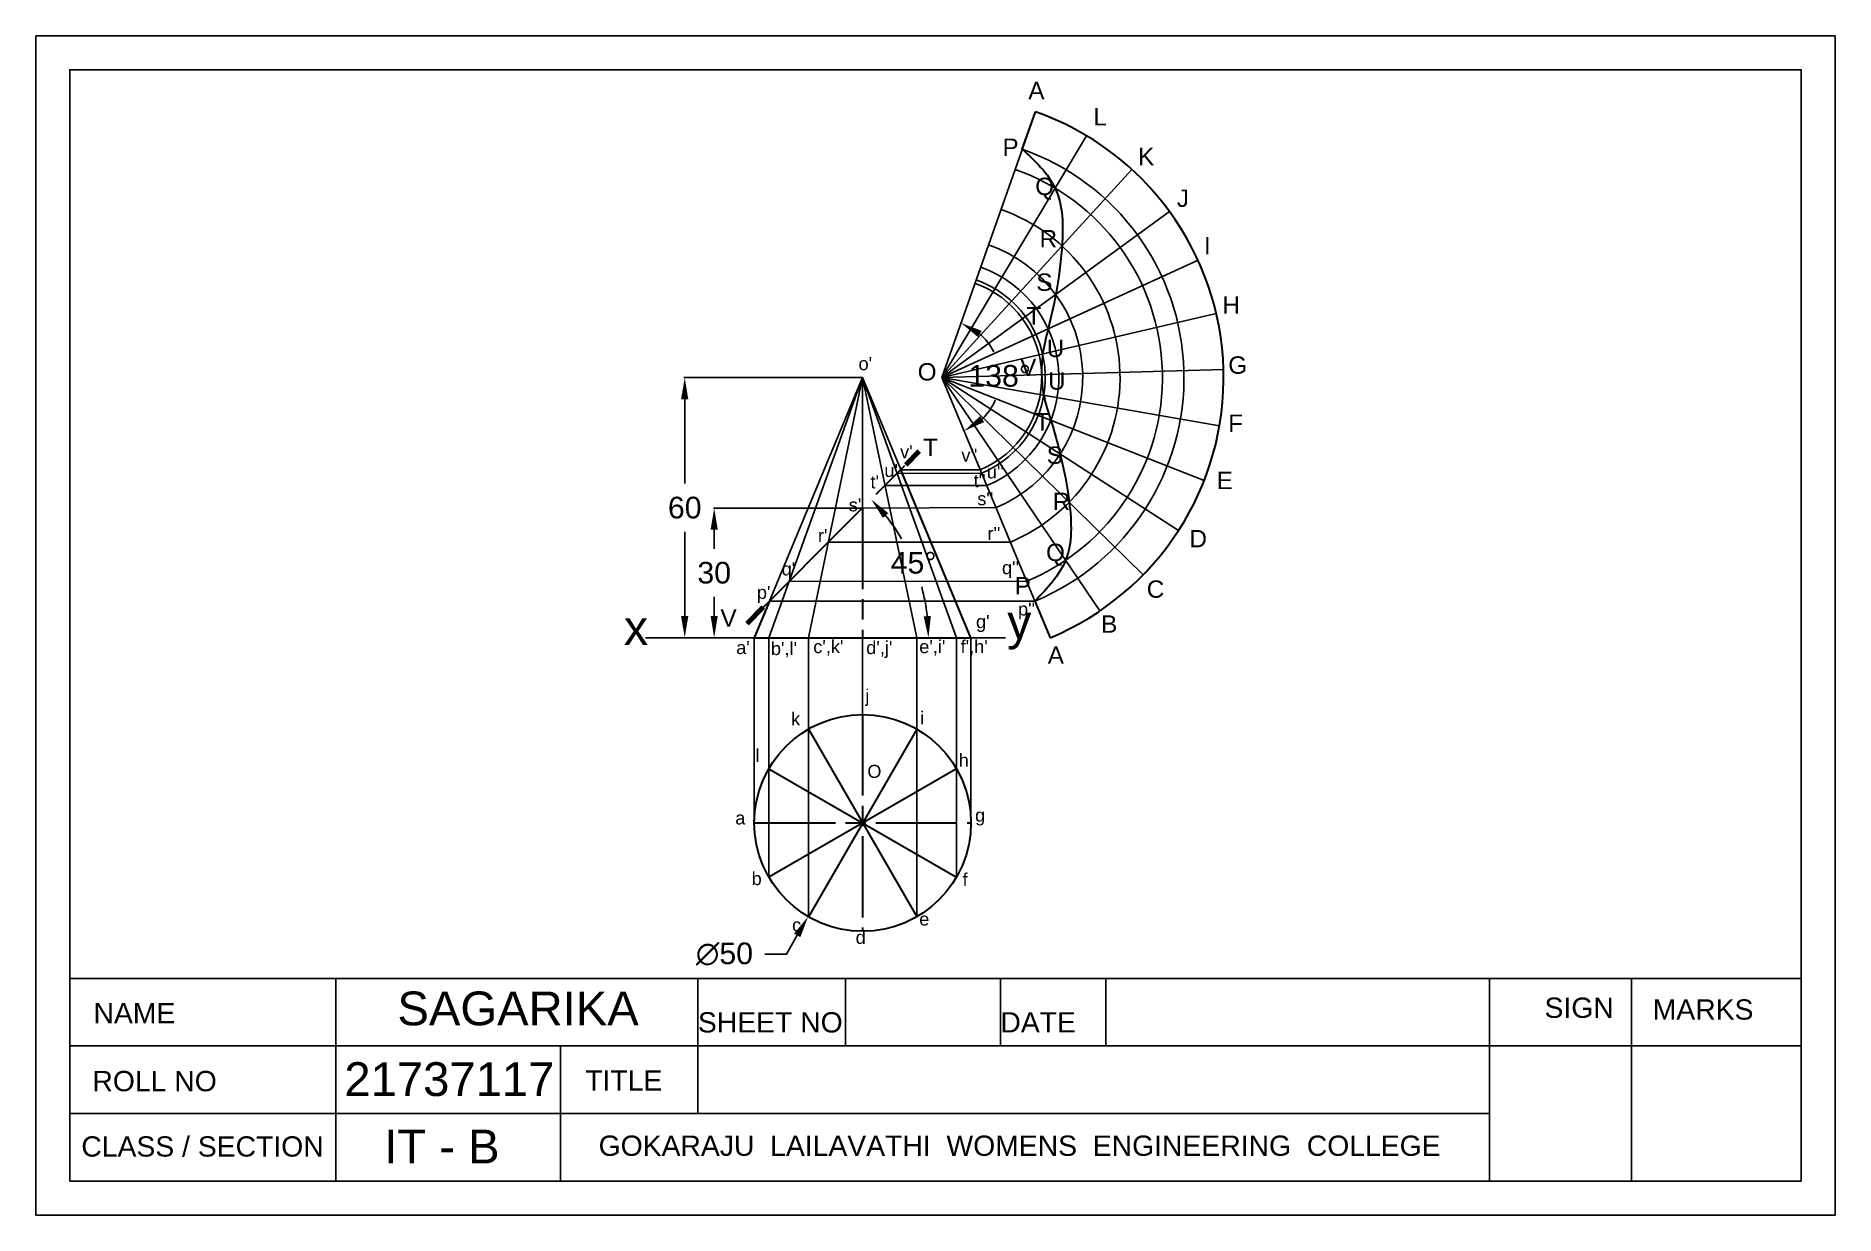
# Model space of a CAD drawing. Header units: millimetres. Extents: x 0 to 266, y 0 to 174.
import ezdxf

# ---------------------------------------------------------------- set-up
doc = ezdxf.new("R2010")
doc.units = ezdxf.units.MM
doc.header["$MEASUREMENT"] = 0
doc.header["$PDMODE"] = 35
doc.linetypes.add('ACAD_ISO08W100', pattern=[36, 24, -3, 6, -3])
doc.styles.get("Standard").update_dxf_attribs({"font": 'arial.ttf'})
doc.dimstyles.get("Standard").update_dxf_attribs({"dimtxt": 5, "dimasz": 5, "dimexe": 0.18, "dimexo": 0.0625, "dimgap": 3, "dimtad": 0, "dimtih": 1, "dimtoh": 1, "dimdec": 0, "dimzin": 0, "dimdsep": 46, "dimtxsty": 'Standard', "dimcen": 0.09, "dimadec": 0, "dimazin": 0, "dimtfac": 1, "dimtdec": 0, "dimtofl": 0, "dimtmove": 0, "dimatfit": 3, "dimfxl": 1, "dimtolj": 1, "dimtzin": 0, "dimarcsym": 0})

# ---------------------------------------------------------------- blocks, each defined once
blk = doc.blocks.new('*D6')
at = {"color": 0, "lineweight": -2, "transparency": 16777216}
for p, q in [((122.27, 123.86), (95.87, 123.86)), ((95.99, 120.66), (95.99, 108.18)), ((95.99, 88.59), (95.99, 101.06)), ((122.27, 85.39), (95.87, 85.39))]:
    blk.add_line(p, q, dxfattribs=at)
at = {"color": 0, "transparency": 16777216}
for points in [[(95.45, 120.66), (96.52, 120.66), (95.99, 123.86)], [(95.45, 88.59), (96.52, 88.59), (95.99, 85.39)]]:
    blk.add_solid(points, dxfattribs=at)
at = {"layer": 'Defpoints', "color": 0, "transparency": 16777216}
for p in [(122.31, 123.86), (95.99, 85.39), (122.31, 85.39)]:
    blk.add_point(p, dxfattribs=at)
at = {"color": 0, "transparency": 16777216, "insert": (95.99, 104.62), "char_height": 3.206, "attachment_point": 5}
blk.add_mtext('\\A1;60', dxfattribs=at)
blk = doc.blocks.new('*D7')
at = {"color": 0, "lineweight": -2, "transparency": 16777216}
for p, q in [((122.27, 104.58), (100.23, 104.58)), ((100.35, 101.38), (100.35, 98.55)), ((100.35, 88.59), (100.35, 91.42)), ((122.27, 85.39), (100.23, 85.39))]:
    blk.add_line(p, q, dxfattribs=at)
at = {"color": 0, "transparency": 16777216}
for points in [[(99.82, 101.38), (100.88, 101.38), (100.35, 104.58)], [(99.82, 88.59), (100.88, 88.59), (100.35, 85.39)]]:
    blk.add_solid(points, dxfattribs=at)
at = {"layer": 'Defpoints', "color": 0, "transparency": 16777216}
for p in [(122.31, 104.58), (100.35, 85.39), (122.31, 85.39)]:
    blk.add_point(p, dxfattribs=at)
at = {"color": 0, "transparency": 16777216, "insert": (100.35, 94.99), "char_height": 3.206, "attachment_point": 5}
blk.add_mtext('\\A1;30', dxfattribs=at)
blk = doc.blocks.new('*D8')
at = {"color": 0, "lineweight": -2, "transparency": 16777216}
for p, q in [((122.25, 58), (122.37, 58)), ((122.31, 57.94), (122.31, 58.06)), ((111.03, 38.6), (112.64, 41.37)), ((107.82, 38.6), (111.03, 38.6))]:
    blk.add_line(p, q, dxfattribs=at)
at = {"color": 0, "transparency": 16777216}
blk.add_solid([(112.18, 41.64), (113.1, 41.1), (114.25, 44.14)], dxfattribs=at)
at = {"layer": 'Defpoints', "color": 0, "transparency": 16777216}
for p in [(130.37, 71.86), (114.25, 44.14)]:
    blk.add_point(p, dxfattribs=at)
at = {"color": 0, "transparency": 16777216, "insert": (101.87, 38.6), "char_height": 3.206, "attachment_point": 5}
blk.add_mtext('\\A1;∅50', dxfattribs=at)
blk = doc.blocks.new('*D9')
at = {"color": 0, "lineweight": -2, "transparency": 16777216}
for start, end in [(26.3746, 49.0254), (314.2052, 337.1785)]:
    blk.add_arc((134.04, 123.87), 8.56, start, end, dxfattribs=at)
at = {"color": 0, "transparency": 16777216}
for points in [[(139.38, 129.87), (139.92, 130.79), (136.88, 131.94)], [(140.3, 117.29), (139.71, 118.18), (137.33, 115.97)]]:
    blk.add_solid(points, dxfattribs=at)
at = {"layer": 'Defpoints', "color": 0, "transparency": 16777216}
for p in [(147.88, 163.19), (134.04, 123.88), (134.04, 123.87), (142.01, 120.75), (150.07, 85.39)]:
    blk.add_point(p, dxfattribs=at)
at = {"color": 0, "transparency": 16777216, "insert": (142.59, 124.11), "char_height": 3.206, "attachment_point": 5}
blk.add_mtext('\\A1;138°', dxfattribs=at)
blk = doc.blocks.new('*D10')
at = {"color": 0, "lineweight": -2, "transparency": 16777216}
for start, end in [(30.3636, 38.6495), (6.3505, 15.063)]:
    blk.add_arc((103.11, 85.39), 28.94, start, end, dxfattribs=at)
at = {"color": 0, "transparency": 16777216}
for points in [[(125.32, 103.11), (126.11, 103.82), (123.58, 105.85)], [(132.41, 88.62), (131.34, 88.56), (132.05, 85.39)]]:
    blk.add_solid(points, dxfattribs=at)
at = {"layer": 'Defpoints', "color": 0, "transparency": 16777216}
for p in [(130.69, 112.97), (131.07, 92.88), (90.18, 85.39), (105.24, 87.51), (143.44, 85.39)]:
    blk.add_point(p, dxfattribs=at)
at = {"color": 0, "transparency": 16777216, "insert": (129.85, 96.46), "char_height": 3.206, "attachment_point": 5}
blk.add_mtext('\\A1;45°', dxfattribs=at)
blk = doc.blocks.new('GOKARAJU3')
for p, q in [((5, 169.4), (5, 5)), ((261.19, 169.4), (5, 169.4)), ((261.19, 5), (261.19, 169.4)), ((5, 35), (261.19, 35)), ((44.39, 35), (44.39, 5)), ((97.94, 25), (97.94, 35)), ((119.76, 35), (119.76, 25)), ((142.7, 35), (142.7, 25)), ((158.32, 35), (158.32, 25)), ((215.08, 35), (215.08, 5)), ((236.07, 35), (236.07, 5)), ((5, 25), (261.19, 25)), ((77.59, 25), (77.59, 5)), ((97.94, 25), (97.94, 15)), ((5, 15), (215.08, 15)), ((5, 5), (261.19, 5))]:
    blk.add_line(p, q)
blk.add_lwpolyline([(0, 174.4), (0, 0), (266.19, 0), (266.19, 174.4)], close=True)
at = {"char_height": 3}
for s, width, insert, attachment_point in [('SIGN', 10.7612, (223.21, 32.16), 1), ('MARKS', 16.273, (239.22, 31.9), 1), ('NAME', 15.9424, (8.51, 31.36), 1), ('SHEET NO', 21.0026, (97.94, 30), 1), ('DATE', 14.9315, (142.7, 30), 1), ('ROLL NO', 20.6744, (8.35, 21.31), 1), ('TITLE', 14.1732, (81.27, 21.41), 1), ('CLASS / SECTION', 35.77, (6.71, 11.64), 1), ('GOKARAJU  LAILAVATHI  WOMENS  ENGINEERING  COLLEGE', 147.5066, (145.54, 10.23), 5)]:
    blk.add_mtext_dynamic_manual_height_columns(s, width=width, gutter_width=15, heights=[0], dxfattribs=dict(at, insert=insert, attachment_point=attachment_point))

msp = doc.modelspace()

# ---------------------------------------------------------------- linework, layer by layer
for p, q in [((147.88, 163.19), (134.04, 123.88)), ((155.44, 159.65), (134.04, 123.88)), ((162.14, 154.66), (134.04, 123.87)), ((167.72, 148.44), (134.04, 123.88)), ((171.94, 141.24), (134.05, 123.88)), ((174.64, 133.33), (134.04, 123.87)), ((106.28, 85.39), (122.31, 123.86)), ((108.43, 85.39), (122.31, 123.86)), ((114.29, 85.39), (122.31, 123.86)), ((122.31, 104.58), (122.31, 123.86)), ((130.33, 85.39), (122.31, 123.86)), ((136.19, 85.39), (122.31, 123.86)), ((138.34, 85.39), (122.31, 123.86)), ((175.71, 125.05), (134.04, 123.87)), ((150.07, 85.39), (134.04, 123.87)), ((175.11, 116.72), (134.04, 123.87)), ((172.86, 108.67), (134.04, 123.87)), ((169.05, 101.24), (134.05, 123.88)), ((163.83, 94.71), (134.05, 123.88)), ((157.42, 89.36), (134.05, 123.88)), ((127.42, 109.7), (139.93, 109.73)), ((127.98, 110.25), (139.72, 110.23)), ((125.63, 107.91), (140.69, 107.89)), ((122.31, 104.58), (142.05, 104.63)), ((117.24, 99.51), (144.17, 99.54)), ((111.43, 93.7), (146.59, 93.74)), ((108.54, 90.82), (147.81, 90.81)), ((90.18, 85.39), (143.44, 85.39)), ((106.28, 58), (106.28, 85.39)), ((108.43, 49.99), (108.43, 85.39)), ((114.29, 44.12), (114.29, 85.39)), ((122.31, 74.03), (122.31, 85.39)), ((130.33, 44.12), (130.33, 85.39)), ((136.19, 49.99), (136.19, 85.39)), ((138.34, 58), (138.34, 85.39))]:
    msp.add_line(p, q)
at = {"linetype": 'ACAD_ISO08W100', "lineweight": 30}
msp.add_line((105.24, 87.51), (130.69, 112.97), dxfattribs=at)
at = {"lineweight": 70, "ltscale": 0.5}
for p, q in [((128.71, 110.99), (130.69, 112.97)), ((105.24, 87.51), (107.62, 89.9))]:
    msp.add_line(p, q, dxfattribs=at)
at = {"lineweight": 30, "ltscale": 0.5}
for p, q in [((138.34, 85.39), (127.98, 110.25)), ((106.28, 85.39), (138.34, 85.39))]:
    msp.add_line(p, q, dxfattribs=at)
at = {"linetype": 'ACAD_ISO08W100', "lineweight": 30, "ltscale": 0.5}
for p, q in [((122.31, 104.58), (122.31, 85.39)), ((108.54, 90.82), (106.28, 85.39)), ((122.31, 74.03), (122.31, 41.97)), ((106.28, 58), (138.34, 58))]:
    msp.add_line(p, q, dxfattribs=at)
at = {"lineweight": 30}
for p, q in [((114.29, 71.89), (130.33, 44.12)), ((130.33, 71.89), (114.29, 44.12)), ((108.43, 66.02), (136.19, 49.99)), ((136.19, 66.02), (108.43, 49.99))]:
    msp.add_line(p, q, dxfattribs=at)
at = {"linetype": 'Continuous'}
msp.add_lwpolyline([(5, 35), (261.19, 35), (261.19, 169.4), (5, 169.4)], close=True, dxfattribs=at)
at = {"lineweight": 30}
for points in [[(145.93, 157.65), (147.88, 163.19)], [(147.81, 90.81), (150.07, 85.39)]]:
    msp.add_lwpolyline(points, dxfattribs=at)
msp.add_circle((122.31, 58), 16.03, dxfattribs=at)
msp.add_arc((134.05, 123.87), 41.68, 292.6047, 70.6215, dxfattribs=at)
for centre, radius, start, end in [((134.04, 123.87), 35.82, 292.6199, 70.6199), ((134.04, 123.88), 32.64, 292.6107, 70.6107), ((134.04, 123.88), 26.36, 292.6085, 70.6085), ((134.04, 123.87), 20.84, 292.6199, 70.6199), ((134.04, 123.87), 17.31, 292.6199, 70.6199), ((134.04, 123.87), 14.77, 292.6199, 70.6199), ((134.04, 123.87), 15.31, 292.6199, 70.6199)]:
    msp.add_arc(centre, radius, start, end)
msp.add_open_spline([(145.93, 157.65), (147.85, 155.88), (151.95, 152.08), (152.04, 143.67), (151.08, 136.83), (149.92, 131.52), (148.86, 127.62), (148.73, 124.28), (149.04, 120.96), (150.33, 117.14), (151.79, 111.9), (153.12, 105.12), (153.51, 96.73), (149.63, 92.69), (147.81, 90.81)], degree=3, knots=[0, 0, 0, 0, 11.769783, 25.188867, 36.48823, 44.588815, 50.559157, 55.33313, 60.108256, 66.073313, 74.157986, 85.461291, 98.881435, 110.665087, 110.665087, 110.665087, 110.665087], dxfattribs=at)

# ---------------------------------------------------------------- block references
msp.add_blockref('GOKARAJU3', (0, 0))

# ---------------------------------------------------------------- texts
for s, height, p in [('A', 2.57, (146.83, 165.05)), ('L', 2.57, (156.45, 161.17)), ('P', 2.57, (143.01, 156.66)), ('K', 2.57, (163.05, 155.29)), ('Q', 2.57, (147.85, 150.87)), ('J', 2.57, (168.8, 149.12)), ('R', 2.57, (148.49, 143.14)), ('I', 2.57, (172.82, 142.09)), ('S', 2.57, (148.01, 136.7)), ('H', 2.57, (175.55, 133.34)), ('T', 2.57, (146.56, 131.72)), ('U', 2.57, (149.55, 126.9)), ("o'", 1.924, (121.71, 124.97)), ('O', 2.57, (130.46, 123.44)), ('V', 2.57, (145.62, 124.09)), ('G', 2.57, (176.41, 124.44)), ('U', 2.57, (149.75, 122.08)), ('T', 2.57, (147.83, 116.04)), ('F', 2.57, (176.41, 115.83)), ("v'", 1.924, (127.86, 111.94)), ('S', 2.57, (149.55, 111.11)), ("t'", 1.924, (123.48, 107.48)), ("u'", 1.924, (125.53, 109.17)), ('E', 2.57, (174.69, 107.37)), ('R', 2.57, (150.45, 104.27)), ("s'", 1.924, (120.26, 104.08)), ("r'", 1.924, (115.7, 99.53)), ('D', 2.57, (170.67, 98.76)), ('Q', 2.57, (149.45, 96.73)), ("q'", 1.924, (110.33, 94.61)), ('P', 2.57, (144.81, 91.8)), ('C', 2.57, (164.35, 91.3)), ("p'", 1.924, (106.67, 91.13)), ("g'", 1.924, (139.09, 86.81)), ('B', 2.57, (157.6, 86.13)), ("a'", 1.924, (103.61, 82.97)), ("b',l'", 1.924, (108.74, 82.83)), ("c',k'", 1.924, (115.01, 83.11)), ("d',j'", 1.924, (122.85, 82.97)), ("e',i'", 1.924, (130.69, 83.11)), ("f',h'", 1.924, (136.81, 83.11)), ('A', 2.57, (149.7, 81.54)), ('j', 1.92, (122.71, 75.85)), ('i', 1.92, (130.83, 72.57)), ('k', 1.92, (111.73, 72.43)), ('l', 1.92, (106.46, 67.02)), ('O', 1.92, (123.01, 64.66)), ('h', 1.92, (136.53, 66.31)), ('a', 1.92, (103.47, 57.77)), ('g', 1.92, (138.95, 58.19)), ('b', 1.92, (105.89, 48.8)), ('f', 1.92, (137.1, 48.65)), ('c', 1.92, (111.87, 41.96)), ('e', 1.92, (130.69, 42.82)), ('d', 1.92, (121.28, 40.11)), ('SAGARIKA', 5, (53.48, 28.06)), ('21737117', 5, (45.63, 17.6)), ('IT - B', 5, (51.53, 7.63))]:
    msp.add_text(s, height=height).set_placement(p)
at = {"lineweight": 30, "ltscale": 0.5}
for s, height, p in [('T', 2.57, (131.26, 112.25)), ("v''", 1.924, (136.92, 111.43)), ("t''", 1.924, (138.74, 107.67)), ("u''", 1.924, (140.68, 108.96)), ("s''", 1.924, (139.28, 104.99)), ("r''", 1.924, (140.78, 99.84)), ("q''", 1.924, (142.93, 94.79)), ("p''", 1.924, (145.3, 88.67)), ('x', 5.13, (86.99, 84.33)), ('V', 2.57, (101.28, 87.01)), ('y', 5.13, (143.71, 85.18))]:
    msp.add_text(s, height=height, dxfattribs=at).set_placement(p)

# ---------------------------------------------------------------- dimensions: what is measured, and where the dimension line sits
for base, line1, line2, picture, middle in [((142.01, 120.75), ((150.07, 85.39), (134.04, 123.87)), ((147.88, 163.19), (134.04, 123.88)), '*D9', (142.59, 124.11)), ((131.07, 92.88), ((90.18, 85.39), (143.44, 85.39)), ((105.24, 87.51), (130.69, 112.97)), '*D10', (129.85, 96.46))]:
    dim = msp.add_angular_dim_2l(base=base, line1=line1, line2=line2, dimstyle='Standard', override={"dimscale": 0.64125, "dimlfac": 1.559454})
    dim.commit()
    dim.dimension.update_dxf_attribs({"geometry": picture, "text_midpoint": middle})
for base, p1, picture, middle in [((95.99, 85.39), (122.31, 123.86), '*D6', (95.99, 104.62)), ((100.35, 85.39), (122.31, 104.58), '*D7', (100.35, 94.99))]:
    dim = msp.add_linear_dim(base=base, p1=p1, p2=(122.31, 85.39), angle=90, dimstyle='Standard', override={"dimscale": 0.64125, "dimlfac": 1.559454})
    dim.commit()
    dim.dimension.update_dxf_attribs({"geometry": picture, "text_midpoint": middle})
dim = msp.add_diameter_dim_2p(p1=(130.37, 71.86), p2=(114.25, 44.14), dimstyle='Standard', override={"dimscale": 0.64125, "dimlfac": 1.559454})
dim.commit()
dim.dimension.update_dxf_attribs({"geometry": '*D8', "text_midpoint": (101.87, 38.6)})

doc.saveas('drawing.dxf')
